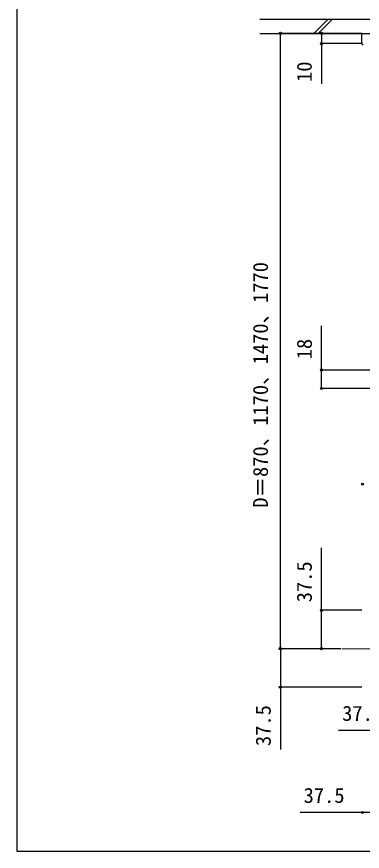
# Model space of a CAD drawing. Units: millimetres, scale not verified. Extents: x -875 to 875, y -1305 to 1298.
# Drawn here: x -875 to -538, y -1305 to -491 of the extents above; entities that cross this region are included whole.
import ezdxf
from ezdxf.enums import TextEntityAlignment as Align

# ---------------------------------------------------------------- set-up
doc = ezdxf.new("R2010")
doc.units = ezdxf.units.MM
doc.header["$LTSCALE"] = 8
doc.layers.add('0-4_YKK_12', color=2, linetype='Continuous', lineweight=18)
for name, color, linetype in [('0-5_YKK_13', 4, 'Continuous'), ('0-6_YKK_D', 6, 'Continuous'), ('0-7_YKK_ZWAK', 7, 'Continuous'), ('0-8_YSS_K', 3, 'Continuous')]:
    doc.layers.add(name, color=color, linetype=linetype)
doc.styles.add('ＭＳ ゴシック', font='')
doc.styles.get('ＭＳ ゴシック').set_extended_font_data('MS Gothic')

msp = doc.modelspace()

# ---------------------------------------------------------------- linework, layer by layer
at = {"layer": '0-4_YKK_12'}
msp.add_line((-558, -1107.5), (557, -1107.5), dxfattribs=at)
at = {"layer": '0-5_YKK_13'}
for p, q in [((-538.5, -507.5), (-462.5, -507.5)), ((-538.5, -517.502), (-538.5, -507.5))]:
    msp.add_line(p, q, dxfattribs=at)
msp.add_ellipse((-537.498, -517.498), major_axis=(-0.71, -0.71), ratio=0.99628, start_param=5.4996506, end_param=7.06672, dxfattribs=at)
at = {"layer": '0-6_YKK_D'}
for p, q in [((-538.7, -507.5), (-619, -507.5)), ((-618, -1107.5), (-618, -507.5)), ((-538.4, -507.5), (-579, -507.5)), ((-538.5, -517.5), (-579, -517.5)), ((-526.454, -835.75), (-579, -835.75)), ((-526.454, -853.75), (-579, -853.75)), ((-538.7, -1070), (-579, -1070)), ((-559, -1107.5), (-619, -1107.5)), ((-559, -1107.5), (-619, -1107.5)), ((-559, -1107.5), (-579, -1107.5)), ((-538.7, -1145), (-619, -1145))]:
    msp.add_line(p, q, dxfattribs=at)
for points in [[(-578, -507.5), (-578, -517.5), (-578, -556.8)], [(-578, -853.75), (-578, -835.75), (-578, -792.491)], [(-578, -1107.5), (-578, -1070), (-578, -1009.109)], [(-618, -1107.5), (-618, -1145), (-618, -1205.891)], [(-463, -1187.2), (-500.5, -1187.2), (-561.391, -1187.2)], [(-500.5, -1267.2), (-538, -1267.2), (-598.891, -1267.2)]]:
    msp.add_lwpolyline(points, dxfattribs=at)
for centre in [(-618, -507.5), (-578, -507.5), (-578, -517.5), (-578, -835.75), (-578, -853.75), (-538, -947), (-578, -1070), (-618, -1107.5), (-618, -1107.5), (-578, -1107.5), (-618, -1145), (-538, -1267.2)]:
    msp.add_circle(centre, 1.075, dxfattribs=at)
at = {"layer": '0-7_YKK_ZWAK'}
msp.add_line((-875, 1245), (-875, -1305), dxfattribs=at)
msp.add_lwpolyline([(-875, -1305), (875, -1305), (875, 1245)], dxfattribs=at)
at = {"layer": '0-8_YSS_K'}
for p, q in [((-638, -493.5), (637, -493.5)), ((-585.532, -507.5), (-571.532, -493.5)), ((-581.289, -507.5), (-567.289, -493.5)), ((-638, -507.5), (637, -507.5))]:
    msp.add_line(p, q, dxfattribs=at)

# ---------------------------------------------------------------- texts
at = {"layer": '0-6_YKK_D', "style": 'ＭＳ ゴシック'}
for s, p in [('10', (-583, -554.868)), ('D＝870、1170、1470、1770', (-625.727, -970)), ('18', (-583, -825.218)), ('37.5', (-583, -1062.177)), ('37.5', (-623, -1202.368))]:
    msp.add_text(s, height=14.66, rotation=90, dxfattribs=at).set_placement(p, align=Align.BOTTOM_LEFT)
for p in [(-557.868, -1182.2), (-595.368, -1262.2)]:
    msp.add_text('37.5', height=14.66, dxfattribs=at).set_placement(p, align=Align.BOTTOM_LEFT)

doc.saveas('drawing.dxf')
